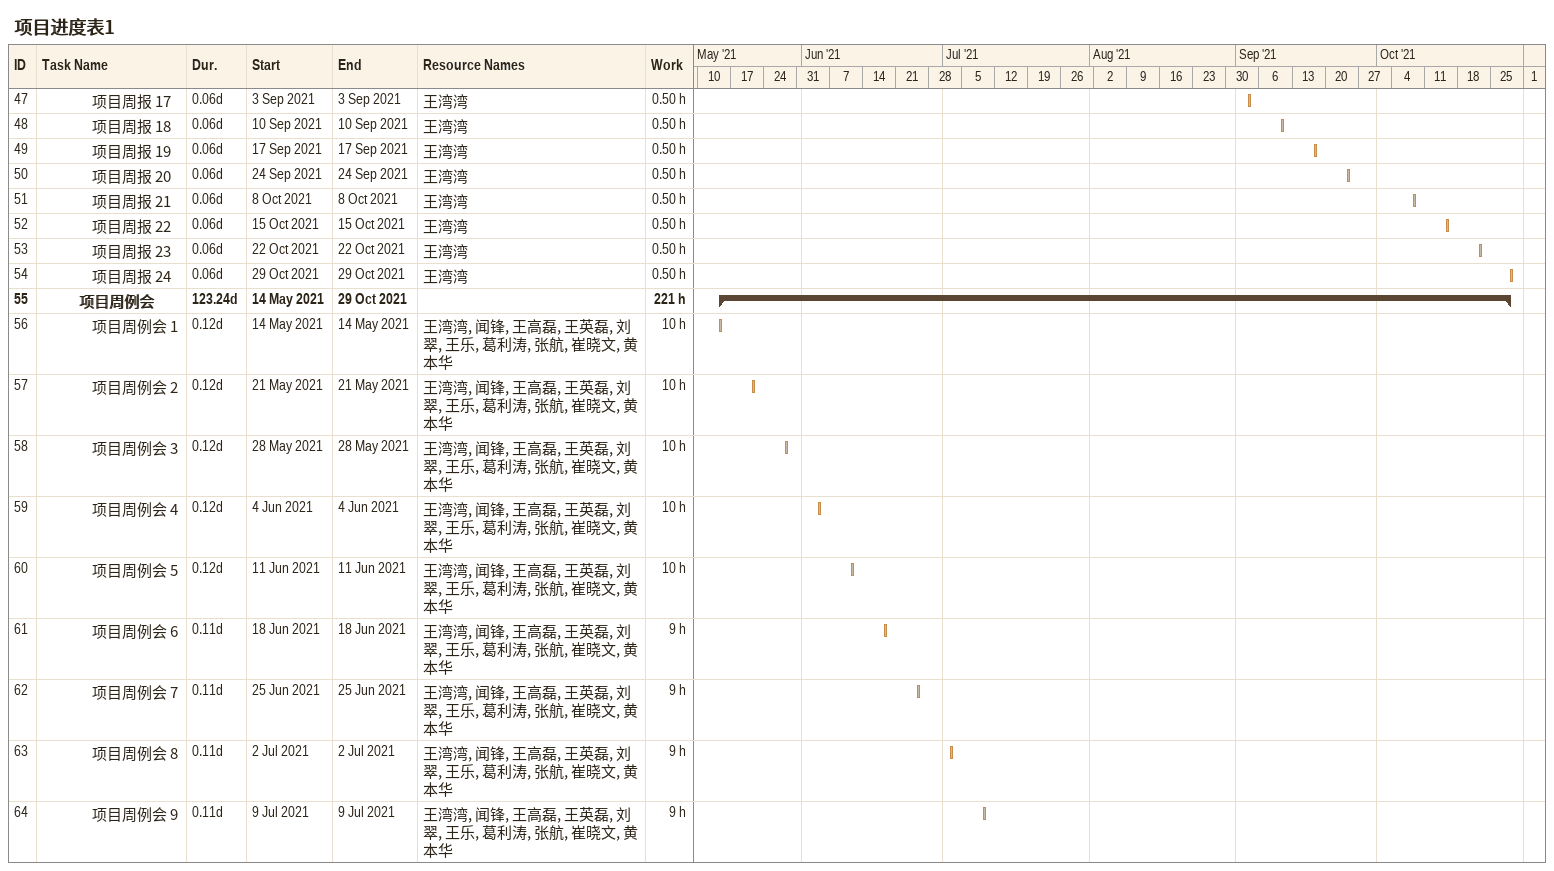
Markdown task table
项目进度表1

| ID | Level | Task | Duration | Start | Finish | Resources | Work (h) |
|---|---|---|---|---|---|---|---|
| 47 | 5 | 项目周报 17 | 0.06d | 2021-09-03 | 2021-09-03 | 王湾湾 | 0.50 |
| 48 | 5 | 项目周报 18 | 0.06d | 2021-09-10 | 2021-09-10 | 王湾湾 | 0.50 |
| 49 | 5 | 项目周报 19 | 0.06d | 2021-09-17 | 2021-09-17 | 王湾湾 | 0.50 |
| 50 | 5 | 项目周报 20 | 0.06d | 2021-09-24 | 2021-09-24 | 王湾湾 | 0.50 |
| 51 | 5 | 项目周报 21 | 0.06d | 2021-10-08 | 2021-10-08 | 王湾湾 | 0.50 |
| 52 | 5 | 项目周报 22 | 0.06d | 2021-10-15 | 2021-10-15 | 王湾湾 | 0.50 |
| 53 | 5 | 项目周报 23 | 0.06d | 2021-10-22 | 2021-10-22 | 王湾湾 | 0.50 |
| 54 | 5 | 项目周报 24 | 0.06d | 2021-10-29 | 2021-10-29 | 王湾湾 | 0.50 |
| 55 | 4 | **项目周例会** | 123.24d | 2021-05-14 | 2021-10-29 |  | 221 |
| 56 | 5 | 项目周例会 1 | 0.12d | 2021-05-14 | 2021-05-14 | 王湾湾, 闻锋, 王高磊, 王英磊, 刘翠, 王乐, 葛利涛, 张航, 崔晓文, 黄本华 | 10 |
| 57 | 5 | 项目周例会 2 | 0.12d | 2021-05-21 | 2021-05-21 | 王湾湾, 闻锋, 王高磊, 王英磊, 刘翠, 王乐, 葛利涛, 张航, 崔晓文, 黄本华 | 10 |
| 58 | 5 | 项目周例会 3 | 0.12d | 2021-05-28 | 2021-05-28 | 王湾湾, 闻锋, 王高磊, 王英磊, 刘翠, 王乐, 葛利涛, 张航, 崔晓文, 黄本华 | 10 |
| 59 | 5 | 项目周例会 4 | 0.12d | 2021-06-04 | 2021-06-04 | 王湾湾, 闻锋, 王高磊, 王英磊, 刘翠, 王乐, 葛利涛, 张航, 崔晓文, 黄本华 | 10 |
| 60 | 5 | 项目周例会 5 | 0.12d | 2021-06-11 | 2021-06-11 | 王湾湾, 闻锋, 王高磊, 王英磊, 刘翠, 王乐, 葛利涛, 张航, 崔晓文, 黄本华 | 10 |
| 61 | 5 | 项目周例会 6 | 0.11d | 2021-06-18 | 2021-06-18 | 王湾湾, 闻锋, 王高磊, 王英磊, 刘翠, 王乐, 葛利涛, 张航, 崔晓文, 黄本华 | 9 |
| 62 | 5 | 项目周例会 7 | 0.11d | 2021-06-25 | 2021-06-25 | 王湾湾, 闻锋, 王高磊, 王英磊, 刘翠, 王乐, 葛利涛, 张航, 崔晓文, 黄本华 | 9 |
| 63 | 5 | 项目周例会 8 | 0.11d | 2021-07-02 | 2021-07-02 | 王湾湾, 闻锋, 王高磊, 王英磊, 刘翠, 王乐, 葛利涛, 张航, 崔晓文, 黄本华 | 9 |
| 64 | 5 | 项目周例会 9 | 0.11d | 2021-07-09 | 2021-07-09 | 王湾湾, 闻锋, 王高磊, 王英磊, 刘翠, 王乐, 葛利涛, 张航, 崔晓文, 黄本华 | 9 |
